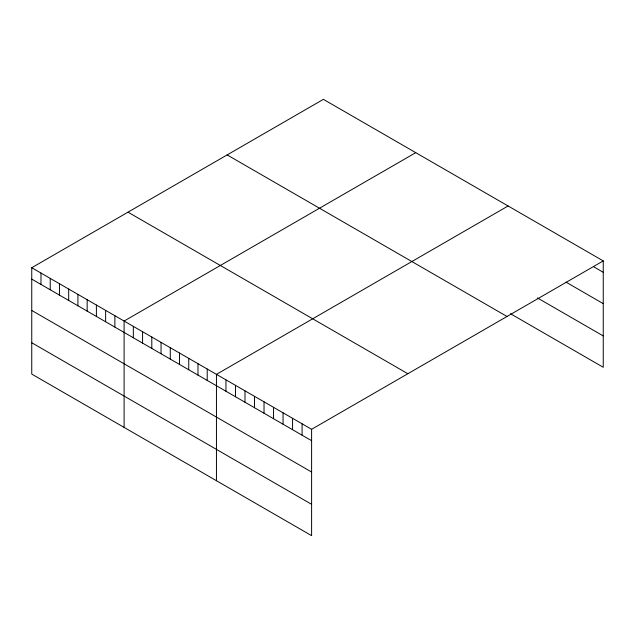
<?xml version="1.0" encoding="UTF-8"?>
<svg xmlns="http://www.w3.org/2000/svg" width="635" height="635" viewBox="0 0 635 635"><rect width="100%" height="100%" fill="white"/><g stroke="black" fill="none" stroke-linecap="round" stroke-linejoin="round"><path stroke-width="0.95" d="M31.75 267.724L311.602 429.3L311.602 535.654L31.75 374.086L31.75 267.724L323.398 99.346L603.25 260.914L603.25 367.276L510.476 313.714M415.75 152.662L124.103 321.048L124.103 427.403M508.103 205.978L216.448 374.364L216.448 480.719M311.602 429.3L603.25 260.914M593.733 266.811L603.25 272.304M565.983 282.13L603.25 303.641M537.44 297.934L603.25 335.931M227.155 154.908L507.008 316.476M127.992 212.161L407.845 373.729M31.75 279.114L311.602 440.69M31.75 310.459L311.602 472.027M31.75 342.749L311.602 504.317M302.085 423.807L302.085 435.197M292.568 418.306L292.568 429.697M283.051 412.814L283.051 424.204M273.542 407.321L273.542 418.711M264.025 401.828L264.025 413.218M254.508 396.335L254.508 407.726M244.991 390.842L244.991 402.233M235.482 385.35L235.482 396.74M225.965 379.857L225.965 391.247M207.216 369.03L207.216 380.421M197.977 363.696L197.977 375.087M188.746 358.37L188.746 369.76M179.507 353.036L179.507 364.426M170.275 347.702L170.275 359.092M161.044 342.376L161.044 353.766M151.805 337.042L151.805 348.432M142.573 331.708L142.573 343.098M133.334 326.374L133.334 337.764M114.864 315.714L114.864 327.104M105.632 310.38L105.632 321.77M96.393 305.046L96.393 316.436M87.162 299.72L87.162 311.11M77.922 294.386L77.922 305.776M68.691 289.052L68.691 300.442M59.452 283.726L59.452 295.116M50.221 278.392L50.221 289.782M40.981 273.058L40.981 284.448"/></g></svg>
